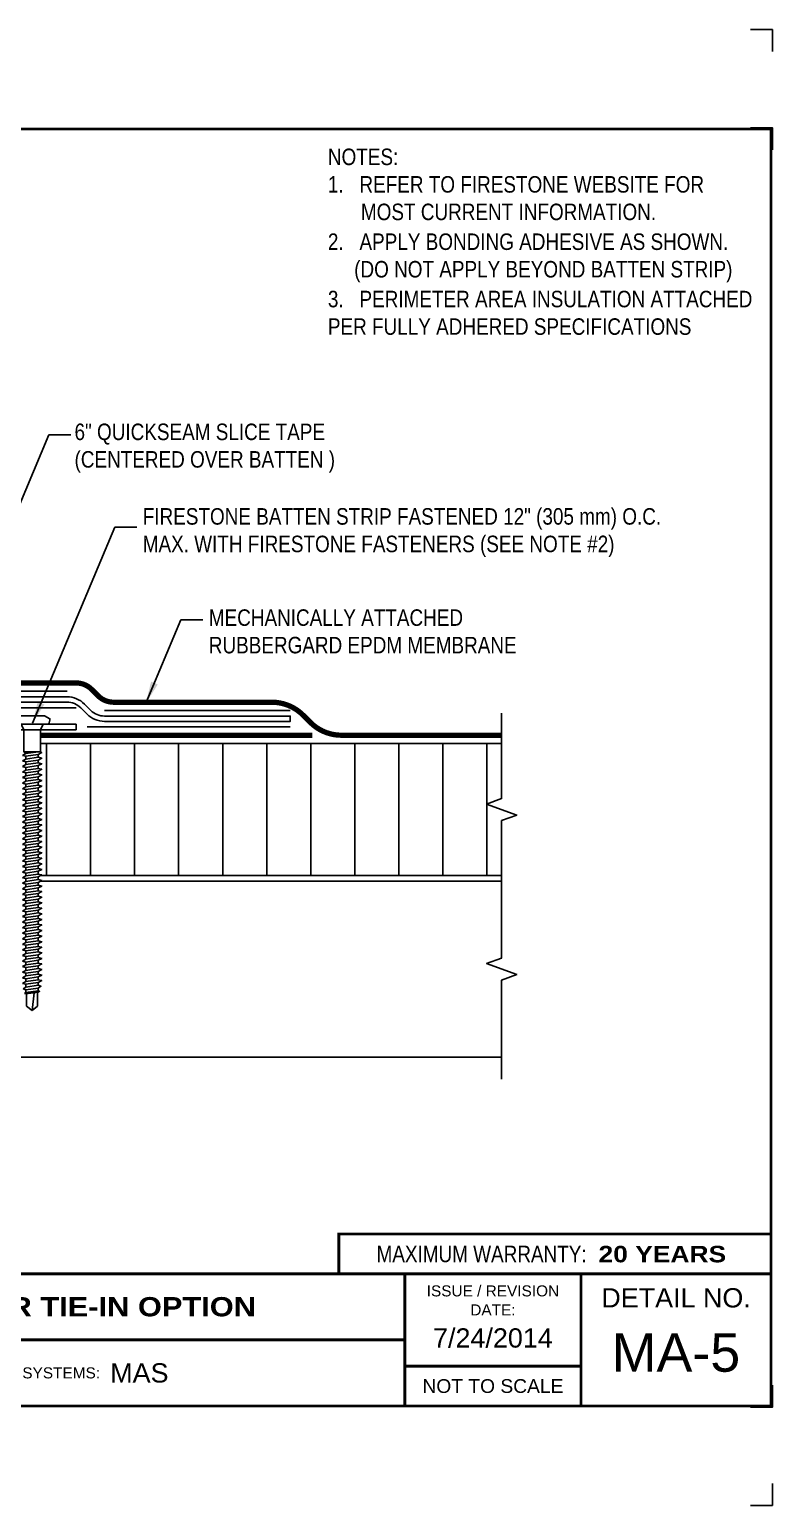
# Model space of a CAD drawing. Header units: inches. Extents: x 233.4 to 253.5, y -246.5 to -229.7.
# Drawn here: x 245.04 to 253.48, y -246.47 to -229.71 of the extents above; entities that cross this region are included whole.
import ezdxf
from ezdxf.enums import TextEntityAlignment as Align

# ---------------------------------------------------------------- set-up
doc = ezdxf.new("R2010")
doc.units = ezdxf.units.IN
doc.header["$MEASUREMENT"] = 0
doc.linetypes.add('HIDDEN', pattern=[0.375, 0.25, -0.125])
doc.layers.get('0').update_dxf_attribs({"linetype": 'CONTINUOUS'})
doc.layers.get('DEFPOINTS').update_dxf_attribs({"linetype": 'CONTINUOUS'})
for name, color, linetype in [('FSBP-ACCESSORY-FIRESTONE', 7, 'CONTINUOUS'), ('FSBP-ADHESIVE', 1, 'HIDDEN'), ('FSBP-ANNO-NOTE', 7, 'CONTINUOUS'), ('FSBP-INSULATION', 7, 'CONTINUOUS'), ('FSBP-MEMBRANE', 7, 'CONTINUOUS'), ('FSBP-SUBSTRATE-GENERIC', 9, 'CONTINUOUS'), ('FSBP-TTLB', 7, 'CONTINUOUS'), ('FSBP-TTLB-BORDER', 7, 'CONTINUOUS'), ('FSBP-TTLB-TEXT', 7, 'CONTINUOUS')]:
    doc.layers.add(name, color=color, linetype=linetype)
doc.styles.add('FSBP_ARIAL', font='arial.ttf')
doc.styles.add('FSBP_ARIAL_BOLD', font='')
doc.styles.add('FSBP_ARIAL_NAR', font='ARIALN.TTF')
doc.styles.get('FSBP_ARIAL_BOLD').set_extended_font_data('Arial Black')
doc.linetypes.add('ZIGZAG', pattern='A,0.0001,-0.2,[131,ltypeshp.shx,S=0.2,R=0,X=-0.2,Y=0],-0.4,[131,ltypeshp.shx,S=0.2,R=180,X=0.2,Y=0],-0.2', length=0.8001)
doc.dimstyles.new('FSBP-LEADER', dxfattribs={"dimtxt": 0.1875, "dimasz": 0.25, "dimexe": 0.0625, "dimexo": 0.125, "dimgap": 0.125, "dimtad": 0, "dimtih": 1, "dimtoh": 1, "dimdec": 4, "dimzin": 0, "dimdsep": 46, "dimlunit": 4, "dimtxsty": 'FSBP_ARIAL_NAR', "dimcen": 0.09375, "dimclrd": 256, "dimclre": 256, "dimclrt": 256, "dimadec": 0, "dimazin": 0, "dimtfac": 1, "dimtdec": 4, "dimtofl": 0, "dimtmove": 0, "dimatfit": 3, "dimfxl": 1, "dimtolj": 1, "dimtzin": 0, "dimlwd": -1, "dimlwe": -1, "dimarcsym": 0})

# ---------------------------------------------------------------- blocks, each defined once
blk = doc.blocks.new('TTLB-EPDM_1')
at = {"layer": 'DEFPOINTS', "linetype": 'Continuous', "ltscale": 1.75}
for points in [[(20.01562500000003, 13.88083333333333), (20.01562500000003, 14.13083333333333), (19.76562500000003, 14.13083333333333)], [(20.01562500000003, -2.380833333333342), (20.01562500000003, -2.630833333333342), (19.76562500000003, -2.630833333333342)]]:
    blk.add_lwpolyline(points, dxfattribs=at)
at = {"layer": 'DEFPOINTS', "color": 1}
for points in [[(20.015625, 12.765625), (20.015625, 13.015625), (19.765625, 13.015625)], [(20.015625, -1.265625), (20.015625, -1.515625), (19.765625, -1.515625)]]:
    blk.add_lwpolyline(points, dxfattribs=at)
at = {"layer": 'FSBP-TTLB', "const_width": 0.03125}
blk.add_lwpolyline([(15.09028770518938, 0), (20, 0), (20, 0.4512598240669945), (15.09028770518938, 0.4512598240669945)], close=True, dxfattribs=at)
for points in [[(0, 0), (0, -1.5), (20, -1.5), (20, 0), (0, 0)], [(15.84028770518938, 0), (15.84028770518938, -1.5)], [(17.84110496735593, 0), (17.84110496735593, -1.5)], [(20, 0), (20, -1.5)], [(4.825208527206769, -0.75), (15.84028770518938, -0.75)], [(15.84028770518938, -1.048740175933006), (17.84110496735593, -1.048740175933006)]]:
    blk.add_lwpolyline(points, dxfattribs=at)
at = {"layer": 'FSBP-TTLB-BORDER', "const_width": 0.03125}
blk.add_lwpolyline([(20, 0), (20, 13), (0, 13), (0, 0)], dxfattribs=at)
at = {"layer": 'FSBP-TTLB-TEXT', "style": 'FSBP_ARIAL_NAR'}
blk.add_text('MAXIMUM WARRANTY:', height=0.1875, dxfattribs=at).set_placement((17.90516569312837, 0.2256299120335257), align=Align.MIDDLE_RIGHT)
at = {"layer": 'FSBP-TTLB-TEXT', "style": 'FSBP_ARIAL'}
for s, height, p in [('ISSUE / REVISION', 0.125, (16.84069633627263, -0.1938496373466023)), ('DETAIL NO.', 0.21875, (18.92055248367797, -0.2724398367368792)), ('DATE:', 0.125, (16.84069633627263, -0.409973105348854)), ('NOT TO SCALE', 0.15625, (16.84069633627263, -1.274370087966503))]:
    blk.add_text(s, height=height, dxfattribs=at).set_placement(p, align=Align.MIDDLE_CENTER)
blk.add_text('ACCEPTABLE SYSTEMS:', height=0.125, dxfattribs=at).set_placement((10.29281281591562, -1.125), align=Align.MIDDLE_LEFT)
at = {"layer": 'FSBP-TTLB-TEXT'}
for tag, height, style, p in [('MAXIMUM_WARRANTY', 0.1875, 'FSBP_ARIAL_BOLD', (18.03987100774941, 0.2240244307510579)), ('ACCPT_SYSTEMS', 0.21875, 'FSBP_ARIAL', (12.49438170418193, -1.125))]:
    blk.add_attdef(tag, text='', height=height, dxfattribs=dict(at, style=style)).set_placement(p, align=Align.MIDDLE_LEFT)
for tag, height, style, p in [('DETAIL_DESCP_LINE_1', 0.21875, 'FSBP_ARIAL_BOLD', (10.33118450231211, -0.3736318192489421)), ('ISSUE_REV_DATE', 0.21875, 'FSBP_ARIAL', (16.84069633627263, -0.7282559425942452)), ('DETAIL_NUMBER', 0.4375, 'FSBP_ARIAL', (18.91941590748775, -0.8931630692489421))]:
    blk.add_attdef(tag, text='', height=height, dxfattribs=dict(at, style=style)).set_placement(p, align=Align.MIDDLE_CENTER)
blk = doc.blocks.new('FSBP_AP_FASTENER_01')
at = {"layer": 'FSBP-ACCESSORY-FIRESTONE'}
for p, q in [((-0.125, 0.04849224421338505), (-0.09375, -0.01400775578661495)), ((0.09375, -0.01400775578661495), (0.125, 0.04849224421338505)), ((-0.09375, -0.01400775578661495), (-0.09375, -0.264007755786615)), ((-0.09375, -0.01400775578661495), (0.09375, -0.01400775578661495)), ((0.09375, -0.01400775578661495), (0.09375, -0.264007755786615)), ((-0.09375, -0.264007755786615), (-0.0703125, -0.2840970415008996)), ((-0.0703125, -0.3156643085181585), (-0.0703125, -0.3472315755354103)), ((0.0703125, -0.2955750228038667), (0.0703125, -0.3271422898211327)), ((-0.0703125, -0.3787988425526763), (-0.0703125, -0.410366109569928)), ((-0.0703125, -0.4419333765871798), (-0.0703125, -0.4735006436044458)), ((0.0703125, -0.3587095568383845), (0.0703125, -0.3902768238556433)), ((0.0703125, -0.4218440908729022), (0.0703125, -0.453411357890154)), ((0.0703125, -0.4849786249074128), (0.0703125, -0.5165458919246717)), ((-0.0703125, -0.5050679106216975), (-0.0703125, -0.5366351776389564)), ((-0.0703125, -0.5682024446562153), (-0.0703125, -0.599769711673467)), ((-0.0703125, -0.631336978690733), (-0.0703125, -0.6629042457079848)), ((0.0703125, -0.5481131589419235), (0.0703125, -0.5796804259591894)), ((0.0703125, -0.6112476929764412), (0.0703125, -0.6428149599937001)), ((-0.0703125, -0.6944715127252366), (-0.0703125, -0.7260387797425025)), ((-0.0703125, -0.7576060467597543), (-0.0703125, -0.7891733137770132)), ((-0.0703125, -0.820740580794272), (-0.0703125, -0.8523078478115238)), ((0.0703125, -0.674382227010959), (0.0703125, -0.7059494940282107)), ((0.0703125, -0.7375167610454696), (0.0703125, -0.7690840280627285)), ((0.0703125, -0.8006512950799802), (0.0703125, -0.8322185620972462)), ((-0.0703125, -0.8838751148287898), (-0.0703125, -0.9154423818460415)), ((-0.0703125, -0.9470096488632933), (-0.0703125, -0.9785769158805593)), ((0.0703125, -0.863785829114498), (0.0703125, -0.8953530961317568)), ((0.0703125, -0.9269203631490157), (0.0703125, -0.9584876301662675)), ((0.0703125, -0.9900548971835264), (0.0703125, -1.021622164200785)), ((-0.0703125, -1.010144182897811), (-0.0703125, -1.04171144991507)), ((-0.0703125, -1.073278716932329), (-0.0703125, -1.104845983949581)), ((-0.0703125, -1.136413250966847), (-0.0703125, -1.167980517984098)), ((0.0703125, -1.053189431218037), (0.0703125, -1.084756698235303)), ((0.0703125, -1.116323965252555), (0.0703125, -1.147891232269814)), ((-0.0703125, -1.19954778500135), (-0.0703125, -1.231115052018616)), ((-0.0703125, -1.262682319035868), (-0.0703125, -1.294249586053127)), ((-0.0703125, -1.325816853070386), (-0.0703125, -1.357384120087637)), ((0.0703125, -1.179458499287072), (0.0703125, -1.211025766304324)), ((0.0703125, -1.242593033321583), (0.0703125, -1.274160300338842)), ((0.0703125, -1.305727567356094), (0.0703125, -1.33729483437336)), ((-0.0703125, -1.388951387104903), (-0.0703125, -1.420518654122155)), ((-0.0703125, -1.452085921139407), (-0.0703125, -1.483653188156673)), ((0.0703125, -1.368862101390611), (0.0703125, -1.40042936840787)), ((0.0703125, -1.431996635425129), (0.0703125, -1.463563902442381)), ((0.0703125, -1.49513116945964), (0.0703125, -1.526698436476899)), ((-0.0703125, -1.515220455173925), (-0.0703125, -1.546787722191183)), ((-0.0703125, -1.578354989208442), (-0.0703125, -1.609922256225694)), ((-0.0703125, -1.64148952324296), (-0.0703125, -1.673056790260212)), ((0.0703125, -1.558265703494151), (0.0703125, -1.589832970511416)), ((0.0703125, -1.621400237528668), (0.0703125, -1.652967504545927)), ((-0.0703125, -1.704624057277464), (-0.0703125, -1.73619132429473)), ((-0.0703125, -1.767758591311981), (-0.0703125, -1.79932585832924)), ((-0.0703125, -1.830893125346499), (-0.0703125, -1.862460392363751)), ((0.0703125, -1.684534771563186), (0.0703125, -1.716102038580438)), ((0.0703125, -1.747669305597697), (0.0703125, -1.779236572614955)), ((0.0703125, -1.810803839632207), (0.0703125, -1.842371106649473)), ((-0.0703125, -1.894027659381017), (-0.0703125, -1.925594926398269)), ((-0.0703125, -1.95716219341552), (-0.0703125, -1.988729460432786)), ((0.0703125, -1.873938373666725), (0.0703125, -1.905505640683984)), ((0.0703125, -1.937072907701243), (0.0703125, -1.968640174718495)), ((0.0703125, -2.000207441735753), (0.0703125, -2.031774708753012)), ((-0.0703125, -2.020296727450038), (-0.0703125, -2.051863994467297)), ((-0.0703125, -2.083431261484556), (-0.0703125, -2.114998528501808)), ((-0.0703125, -2.146565795519074), (-0.0703125, -2.178133062536325)), ((0.0703125, -2.063341975770264), (0.0703125, -2.09490924278753)), ((0.0703125, -2.126476509804782), (0.0703125, -2.158043776822041)), ((-0.0703125, -2.209700329553577), (-0.0703125, -2.241267596570843)), ((-0.0703125, -2.272834863588095), (-0.0703125, -2.304402130605354)), ((-0.0703125, -2.335969397622613), (-0.0703125, -2.367536664639864)), ((0.0703125, -2.189611043839299), (0.0703125, -2.221178310856551)), ((0.0703125, -2.25274557787381), (0.0703125, -2.284312844891069)), ((0.0703125, -2.315880111908321), (0.0703125, -2.347447378925587)), ((-0.0703125, -2.39910393165713), (-0.0703125, -2.430671198674382)), ((-0.0703125, -2.462238465691634), (-0.0703125, -2.4938057327089)), ((0.0703125, -2.379014645942839), (0.0703125, -2.410581912960097)), ((0.0703125, -2.442149179977356), (0.0703125, -2.473716446994608)), ((0.0703125, -2.505283714011867), (0.0703125, -2.536850981029126)), ((-0.0703125, -2.525372999726152), (-0.0703125, -2.55694026674341)), ((-0.0703125, -2.588507533760669), (-0.0703125, -2.620074800777921)), ((-0.0703125, -2.651642067795187), (-0.0703125, -2.683209334812439)), ((0.0703125, -2.568418248046378), (0.0703125, -2.599985515063644)), ((0.0703125, -2.631552782080895), (0.0703125, -2.663120049098154)), ((-0.0703125, -2.714776601829691), (-0.0703125, -2.746343868846957)), ((-0.0703125, -2.777911135864208), (-0.0703125, -2.809478402881467)), ((-0.0703125, -2.841045669898726), (-0.0703125, -2.872612936915978)), ((0.0703125, -2.694687316115413), (0.0703125, -2.726254583132665)), ((0.0703125, -2.757821850149924), (0.0703125, -2.789389117167183)), ((0.0703125, -2.820956384184434), (0.0703125, -2.8525236512017)), ((-0.0703125, -2.904180203933244), (-0.0703125, -2.935747470950496)), ((-0.0703125, -2.967314737967747), (-0.0703125, -2.998882004985013)), ((-0.0625, -3.154632755786622), (-0.0625, -3.013549567065063)), ((0, -3.201507755786615), (0.02460623630038583, -3.00110581902215)), ((0.0625, -3.154632755786601), (0.0625, -2.995692424207924)), ((0.0703125, -2.884090918218952), (0.0703125, -2.915658185236211)), ((0.0703125, -2.94722545225347), (0.0703125, -2.978792719270722)), ((0, -3.201507755786615), (-0.06250000000001421, -3.154632755786615)), ((0.0625, -3.154632755786615), (0, -3.201507755786615))]:
    blk.add_line(p, q, dxfattribs=at)
blk.add_lwpolyline([(0.1875, 0.04849224421338505, 0.1250000000000271), (0.203125, 0.110992244213385), (0.140625, 0.142242244213385), (-0.140625, 0.142242244213385), (-0.203125, 0.110992244213385, 0.1250000000000271), (-0.1875, 0.04849224421338505)], format="xyb", close=True, dxfattribs=at)
for points in [[(-0.109375, -0.3054610321523867), (-0.0703125, -0.2840970415008996), (0.0703125, -0.264007755786615), (0.109375, -0.2742110321523867), (0.0703125, -0.2955750228038667), (-0.0703125, -0.3156643085181585)], [(-0.109375, -0.3685955661869045), (-0.0703125, -0.3472315755354103), (0.0703125, -0.3271422898211327), (0.109375, -0.3373455661869045), (0.0703125, -0.3587095568383845), (-0.0703125, -0.3787988425526763)], [(-0.109375, -0.431730100221408), (-0.0703125, -0.410366109569928), (0.0703125, -0.3902768238556433), (0.109375, -0.400480100221408), (0.0703125, -0.4218440908729022), (-0.0703125, -0.4419333765871798)], [(-0.109375, -0.4948646342559258), (-0.0703125, -0.4735006436044458), (0.0703125, -0.453411357890154), (0.109375, -0.4636146342559258), (0.0703125, -0.4849786249074128), (-0.0703125, -0.5050679106216975)], [(-0.109375, -0.5579991682904435), (-0.0703125, -0.5366351776389564), (0.0703125, -0.5165458919246717), (0.109375, -0.5267491682904435), (0.0703125, -0.5481131589419235), (-0.0703125, -0.5682024446562153)], [(-0.109375, -0.6211337023249612), (-0.0703125, -0.599769711673467), (0.0703125, -0.5796804259591894), (0.109375, -0.5898837023249612), (0.0703125, -0.6112476929764412), (-0.0703125, -0.631336978690733)], [(-0.109375, -0.6842682363594648), (-0.0703125, -0.6629042457079848), (0.0703125, -0.6428149599937001), (0.109375, -0.6530182363594648), (0.0703125, -0.674382227010959), (-0.0703125, -0.6944715127252366)], [(-0.109375, -0.7474027703939825), (-0.0703125, -0.7260387797425025), (0.0703125, -0.7059494940282107), (0.109375, -0.7161527703939825), (0.0703125, -0.7375167610454696), (-0.0703125, -0.7576060467597543)], [(-0.109375, -0.8105373044285002), (-0.0703125, -0.7891733137770132), (0.0703125, -0.7690840280627285), (0.109375, -0.7792873044285002), (0.0703125, -0.8006512950799802), (-0.0703125, -0.820740580794272)], [(-0.109375, -0.873671838463018), (-0.0703125, -0.8523078478115238), (0.0703125, -0.8322185620972462), (0.109375, -0.842421838463018), (0.0703125, -0.863785829114498), (-0.0703125, -0.8838751148287898)], [(-0.109375, -0.9368063724975215), (-0.0703125, -0.9154423818460415), (0.0703125, -0.8953530961317568), (0.109375, -0.9055563724975215), (0.0703125, -0.9269203631490157), (-0.0703125, -0.9470096488632933)], [(-0.109375, -0.9999409065320393), (-0.0703125, -0.9785769158805593), (0.0703125, -0.9584876301662675), (0.109375, -0.9686909065320393), (0.0703125, -0.9900548971835264), (-0.0703125, -1.010144182897811)], [(-0.109375, -1.063075440566557), (-0.0703125, -1.04171144991507), (0.0703125, -1.021622164200785), (0.109375, -1.031825440566557), (0.0703125, -1.053189431218037), (-0.0703125, -1.073278716932329)], [(-0.109375, -1.126209974601075), (-0.0703125, -1.104845983949581), (0.0703125, -1.084756698235303), (0.109375, -1.094959974601075), (0.0703125, -1.116323965252555), (-0.0703125, -1.136413250966847)], [(-0.109375, -1.189344508635578), (-0.0703125, -1.167980517984098), (0.0703125, -1.147891232269814), (0.109375, -1.158094508635578), (0.0703125, -1.179458499287072), (-0.0703125, -1.19954778500135)], [(-0.109375, -1.252479042670096), (-0.0703125, -1.231115052018616), (0.0703125, -1.211025766304324), (0.109375, -1.221229042670096), (0.0703125, -1.242593033321583), (-0.0703125, -1.262682319035868)], [(-0.109375, -1.315613576704614), (-0.0703125, -1.294249586053127), (0.0703125, -1.274160300338842), (0.109375, -1.284363576704614), (0.0703125, -1.305727567356094), (-0.0703125, -1.325816853070386)], [(-0.109375, -1.378748110739132), (-0.0703125, -1.357384120087637), (0.0703125, -1.33729483437336), (0.109375, -1.347498110739132), (0.0703125, -1.368862101390611), (-0.0703125, -1.388951387104903)], [(-0.109375, -1.441882644773635), (-0.0703125, -1.420518654122155), (0.0703125, -1.40042936840787), (0.109375, -1.410632644773635), (0.0703125, -1.431996635425129), (-0.0703125, -1.452085921139407)], [(-0.109375, -1.505017178808153), (-0.0703125, -1.483653188156673), (0.0703125, -1.463563902442381), (0.109375, -1.473767178808153), (0.0703125, -1.49513116945964), (-0.0703125, -1.515220455173925)], [(-0.109375, -1.568151712842671), (-0.0703125, -1.546787722191183), (0.0703125, -1.526698436476899), (0.109375, -1.536901712842671), (0.0703125, -1.558265703494151), (-0.0703125, -1.578354989208442)], [(-0.109375, -1.631286246877188), (-0.0703125, -1.609922256225694), (0.0703125, -1.589832970511416), (0.109375, -1.600036246877188), (0.0703125, -1.621400237528668), (-0.0703125, -1.64148952324296)], [(-0.109375, -1.694420780911692), (-0.0703125, -1.673056790260212), (0.0703125, -1.652967504545927), (0.109375, -1.663170780911692), (0.0703125, -1.684534771563186), (-0.0703125, -1.704624057277464)], [(-0.109375, -1.75755531494621), (-0.0703125, -1.73619132429473), (0.0703125, -1.716102038580438), (0.109375, -1.72630531494621), (0.0703125, -1.747669305597697), (-0.0703125, -1.767758591311981)], [(-0.109375, -1.820689848980727), (-0.0703125, -1.79932585832924), (0.0703125, -1.779236572614955), (0.109375, -1.789439848980727), (0.0703125, -1.810803839632207), (-0.0703125, -1.830893125346499)], [(-0.109375, -1.883824383015245), (-0.0703125, -1.862460392363751), (0.0703125, -1.842371106649473), (0.109375, -1.852574383015245), (0.0703125, -1.873938373666725), (-0.0703125, -1.894027659381017)], [(-0.109375, -1.946958917049749), (-0.0703125, -1.925594926398269), (0.0703125, -1.905505640683984), (0.109375, -1.915708917049749), (0.0703125, -1.937072907701243), (-0.0703125, -1.95716219341552)], [(-0.109375, -2.010093451084266), (-0.0703125, -1.988729460432786), (0.0703125, -1.968640174718495), (0.109375, -1.978843451084266), (0.0703125, -2.000207441735753), (-0.0703125, -2.020296727450038)], [(-0.109375, -2.073227985118784), (-0.0703125, -2.051863994467297), (0.0703125, -2.031774708753012), (0.109375, -2.041977985118784), (0.0703125, -2.063341975770264), (-0.0703125, -2.083431261484556)], [(-0.109375, -2.136362519153302), (-0.0703125, -2.114998528501808), (0.0703125, -2.09490924278753), (0.109375, -2.105112519153302), (0.0703125, -2.126476509804782), (-0.0703125, -2.146565795519074)], [(-0.109375, -2.199497053187805), (-0.0703125, -2.178133062536325), (0.0703125, -2.158043776822041), (0.109375, -2.168247053187805), (0.0703125, -2.189611043839299), (-0.0703125, -2.209700329553577)], [(-0.109375, -2.262631587222323), (-0.0703125, -2.241267596570843), (0.0703125, -2.221178310856551), (0.109375, -2.231381587222323), (0.0703125, -2.25274557787381), (-0.0703125, -2.272834863588095)], [(-0.109375, -2.325766121256841), (-0.0703125, -2.304402130605354), (0.0703125, -2.284312844891069), (0.109375, -2.294516121256841), (0.0703125, -2.315880111908321), (-0.0703125, -2.335969397622613)], [(-0.109375, -2.388900655291359), (-0.0703125, -2.367536664639864), (0.0703125, -2.347447378925587), (0.109375, -2.357650655291359), (0.0703125, -2.379014645942839), (-0.0703125, -2.39910393165713)], [(-0.109375, -2.452035189325862), (-0.0703125, -2.430671198674382), (0.0703125, -2.410581912960097), (0.109375, -2.420785189325862), (0.0703125, -2.442149179977356), (-0.0703125, -2.462238465691634)], [(-0.109375, -2.51516972336038), (-0.0703125, -2.4938057327089), (0.0703125, -2.473716446994608), (0.109375, -2.48391972336038), (0.0703125, -2.505283714011867), (-0.0703125, -2.525372999726152)], [(-0.109375, -2.578304257394898), (-0.0703125, -2.55694026674341), (0.0703125, -2.536850981029126), (0.109375, -2.547054257394898), (0.0703125, -2.568418248046378), (-0.0703125, -2.588507533760669)], [(-0.109375, -2.641438791429415), (-0.0703125, -2.620074800777921), (0.0703125, -2.599985515063644), (0.109375, -2.610188791429415), (0.0703125, -2.631552782080895), (-0.0703125, -2.651642067795187)], [(-0.109375, -2.704573325463919), (-0.0703125, -2.683209334812439), (0.0703125, -2.663120049098154), (0.109375, -2.673323325463919), (0.0703125, -2.694687316115413), (-0.0703125, -2.714776601829691)], [(-0.109375, -2.767707859498437), (-0.0703125, -2.746343868846957), (0.0703125, -2.726254583132665), (0.109375, -2.736457859498437), (0.0703125, -2.757821850149924), (-0.0703125, -2.777911135864208)], [(-0.109375, -2.830842393532954), (-0.0703125, -2.809478402881467), (0.0703125, -2.789389117167183), (0.109375, -2.799592393532954), (0.0703125, -2.820956384184434), (-0.0703125, -2.841045669898726)], [(-0.109375, -2.893976927567472), (-0.0703125, -2.872612936915978), (0.0703125, -2.8525236512017), (0.109375, -2.862726927567472), (0.0703125, -2.884090918218952), (-0.0703125, -2.904180203933244)], [(-0.099609375, -2.955716372316267), (-0.0703125, -2.935747470950496), (0.0703125, -2.915658185236211), (0.099609375, -2.927256550887698), (0.0703125, -2.94722545225347), (-0.0703125, -2.967314737967747)], [(-0.0849609375, -3.008866455667892), (-0.0703125, -2.998882004985013), (0.0703125, -2.978792719270722), (0.0849609375, -2.984591902096462), (0.0703125, -2.994576352779355), (-0.0703125, -3.014665638493632)]]:
    blk.add_lwpolyline(points, close=True, dxfattribs=at)
blk.add_lwpolyline([(-0.09375, -0.264007755786615), (0.09375, -0.264007755786615)], dxfattribs=at)

msp = doc.modelspace()

# ---------------------------------------------------------------- hatches: boundary and pattern name
at = {"layer": 'FSBP-INSULATION'}
h = msp.add_hatch(dxfattribs=at)
h.set_pattern_fill('LINE', color=256, scale=4, angle=90, style=0)
h.set_pattern_definition([(90, (-64.76596812732186, -123.5798892744493), (-0.5, 3.061515884555943e-17), [])])
h.paths.add_polyline_path([(245.1635180904817, -237.8214958261905), (245.1635180904817, -237.9213677920099), (245.1791430904817, -237.9254491025562), (245.1400805904817, -237.9468130932077), (245.1400805904817, -237.978380360225), (245.1791430904817, -237.9885836365908), (245.1400805904817, -238.0099476272423), (245.1400805904817, -238.0415148942595), (245.1791430904817, -238.0517181706252), (245.1400805904817, -238.0730821612768), (245.1400805904817, -238.104649428294), (245.1791430904817, -238.1148527046598), (245.1400805904817, -238.1362166953112), (245.1400805904817, -238.1677839623285), (245.1791430904817, -238.1779872386943), (245.1400805904817, -238.1993512293458), (245.1400805904817, -238.230918496363), (245.1791430904817, -238.2411217727288), (245.1400805904817, -238.2624857633803), (245.1400805904817, -238.2940530303975), (245.1791430904817, -238.3042563067633), (245.1400805904817, -238.3256202974148), (245.1400805904817, -238.357187564432), (245.1791430904817, -238.3673908407978), (245.1400805904817, -238.3887548314493), (245.1400805904817, -238.4203220984666), (245.1791430904817, -238.4305253748323), (245.1400805904817, -238.4518893654839), (245.1400805904817, -238.4834566325011), (245.1791430904817, -238.4936599088668), (245.1400805904817, -238.5150238995184), (245.1400805904817, -238.5465911665356), (245.1791430904817, -238.5567944429014), (245.1400805904817, -238.5781584335529), (245.1400805904817, -238.6097257005701), (245.1791430904817, -238.6199289769359), (245.1400805904817, -238.6412929675873), (245.1400805904817, -238.6728602346046), (245.1791430904817, -238.6830635109704), (245.1400805904817, -238.7044275016219), (245.1400805904817, -238.7359947686392), (245.1791430904817, -238.7461980450049), (245.1400805904817, -238.7675620356564), (245.1400805904817, -238.7991293026736), (245.1791430904817, -238.8093325790394), (245.1400805904817, -238.8306965696909), (245.1400805904817, -238.8622638367082), (245.1791430904817, -238.8724671130739), (245.1400805904817, -238.8938311037255), (245.1400805904817, -238.9253983707427), (245.1791430904817, -238.9356016471085), (245.1400805904817, -238.9569656377599), (245.1400805904817, -238.9885329047772), (245.1791430904817, -238.998736181143), (245.1400805904817, -239.0201001717945), (245.1400805904817, -239.0516674388117), (245.1791430904817, -239.0618707151775), (245.1400805904817, -239.083234705829), (245.1400805904817, -239.1148019728462), (245.1791430904817, -239.125005249212), (245.1400805904817, -239.1463692398635), (245.1400805904817, -239.1779365068807), (245.1791430904817, -239.1881397832465), (245.1400805904817, -239.209503773898), (245.1400805904817, -239.2410710409153), (245.1791430904817, -239.251274317281), (245.1400805904817, -239.2726383079325), (245.1400805904817, -239.3042055749498), (245.1791430904817, -239.3144088513155), (245.166185073388, -239.3214958261905), (250.4025370635501, -239.3214958261905), (250.40253706355, -238.6964958261905), (250.574254402266, -238.6339958261905), (250.2308197248341, -238.5089958261905), (250.40253706355, -238.4464958261904), (250.4025370635501, -237.8214958261905)])
h.paths.add_polyline_path([(238.8408492115125, -237.8214958261905), (238.8408492115124, -238.4464958261905), (238.6691318727965, -238.5089958261905), (239.0125665502284, -238.6339958261905), (238.8408492115125, -238.6964958261904), (238.8408492115125, -239.3214958261905), (244.9994555904817, -239.3214958261905), (244.9994555904817, -239.2927275936468), (244.9603930904816, -239.282524317281), (244.9994555904817, -239.2611603266295), (244.9994555904817, -239.2295930596123), (244.9603930904817, -239.2193897832465), (244.9994555904817, -239.198025792595), (244.9994555904817, -239.1664585255778), (244.9603930904817, -239.156255249212), (244.9994555904817, -239.1348912585605), (244.9994555904817, -239.1033239915432), (244.9603930904817, -239.0931207151775), (244.9994555904817, -239.071756724526), (244.9994555904817, -239.0401894575087), (244.9603930904817, -239.029986181143), (244.9994555904817, -239.0086221904915), (244.9994555904817, -238.9770549234743), (244.9603930904817, -238.9668516471085), (244.9994555904817, -238.945487656457), (244.9994555904817, -238.9139203894397), (244.9603930904817, -238.9037171130739), (244.9994555904817, -238.8823531224224), (244.9994555904817, -238.8507858554052), (244.9603930904817, -238.8405825790394), (244.9994555904817, -238.8192185883879), (244.9994555904817, -238.7876513213707), (244.9603930904817, -238.7774480450049), (244.9994555904817, -238.7560840543534), (244.9994555904817, -238.7245167873361), (244.9603930904816, -238.7143135109704), (244.9994555904817, -238.6929495203189), (244.9994555904817, -238.6613822533017), (244.9603930904817, -238.6511789769359), (244.9994555904817, -238.6298149862844), (244.9994555904817, -238.5982477192671), (244.9603930904817, -238.5880444429014), (244.9994555904817, -238.5666804522499), (244.9994555904817, -238.5351131852326), (244.9603930904817, -238.5249099088668), (244.9994555904817, -238.5035459182154), (244.9994555904817, -238.4719786511981), (244.9603930904817, -238.4617753748323), (244.9994555904817, -238.4404113841808), (244.9994555904817, -238.4088441171636), (244.9603930904817, -238.3986408407978), (244.9994555904817, -238.3772768501464), (244.9994555904817, -238.3457095831291), (244.9603930904817, -238.3355063067633), (244.9994555904817, -238.3141423161118), (244.9994555904817, -238.2825750490946), (244.9603930904817, -238.2723717727288), (244.9994555904817, -238.2510077820773), (244.9994555904817, -238.2194405150601), (244.9603930904817, -238.2092372386943), (244.9994555904817, -238.1878732480428), (244.9994555904817, -238.1563059810256), (244.9603930904817, -238.1461027046598), (244.9994555904817, -238.1247387140082), (244.9994555904817, -238.093171446991), (244.9603930904817, -238.0829681706252), (244.9994555904817, -238.0616041799738), (244.9994555904817, -238.0300369129565), (244.9603930904816, -238.0198336365908), (244.9994555904817, -237.9984696459392), (244.9994555904817, -237.966902378922), (244.9603930904817, -237.9566991025562), (244.9994555904817, -237.9353351119047), (244.9760180904817, -237.9152458261905), (244.9760180904817, -237.8214958261905)])
h.paths.add_polyline_path([(240.042406605231, -238.7818577804879), (244.1751444974547, -238.7818577804879), (244.1751444974547, -238.4129329851264), (240.042406605231, -238.4129329851264)], flags=24)

# ---------------------------------------------------------------- linework, layer by layer
at = {"layer": 'FSBP-ACCESSORY-FIRESTONE'}
msp.add_lwpolyline([(245.5697680904817, -237.6027458261905), (245.5697680904817, -237.6652458261905), (244.5697680904817, -237.6652458261905), (244.5697680904817, -237.6027458261905)], close=True, dxfattribs=at)
at = {"layer": 'FSBP-ADHESIVE', "linetype": 'ZIGZAG', "ltscale": 0.17}
for p, q in [((244.6733214810749, -237.2277458261905), (245.4662146998884, -237.2277458261905)), ((244.5697680904817, -237.4152458261905), (245.5697680904817, -237.4152458261905)), ((245.8920714810749, -237.4464958261905), (248.0006733543868, -237.4464958261905)), ((245.6947680904817, -237.6339958261905), (248.0006733543868, -237.6339958261905))]:
    msp.add_line(p, q, dxfattribs=at)
at = {"layer": 'FSBP-INSULATION', "linetype": 'Continuous'}
msp.add_lwpolyline([(250.4025370635501, -239.3214958261905), (250.40253706355, -238.6964958261905), (250.574254402266, -238.6339958261905), (250.2308197248341, -238.5089958261905), (250.40253706355, -238.4464958261905), (250.4025370635501, -237.4777458261905)], dxfattribs=at)
at = {"layer": 'FSBP-INSULATION'}
for points in [[(250.4025370635501, -237.8214958261905), (245.1635180904817, -237.8214958261905)], [(245.1661850733879, -239.3214958261905), (250.4025370635501, -239.3214958261905)]]:
    msp.add_lwpolyline(points, dxfattribs=at)
at = {"layer": 'FSBP-MEMBRANE', "const_width": 0.06}
msp.add_lwpolyline([(242.3443833092884, -237.3527458261905), (242.527111597807, -237.3527458261905), (244.1439113092951, -237.3527458261905, 0.1989123673797007), (244.3206880045918, -237.2795225214871), (244.392991395185, -237.2072191308939, -0.198912367379665), (244.5697680904817, -237.1339958261905), (245.5697680904815, -237.1339958261905, -0.1989123673796589), (245.7465447857782, -237.2072191308938), (245.8188481763715, -237.2795225214871, 0.1989123673796589), (245.9956248716682, -237.3527458261905), (247.7935665732003, -237.3527458261905, -0.198912367379665), (248.1471199637935, -237.4991924355973), (248.22922674498, -237.5812992167837, 0.1989123673796798), (248.5827801355733, -237.7277458261905), (250.4025370635501, -237.7277458261905)], format="xyb", dxfattribs=at)
at = {"layer": 'FSBP-MEMBRANE'}
msp.add_lwpolyline([(242.1388628265764, -237.5102458261905), (242.1388628265764, -237.5702458261905), (244.2474646998884, -237.5702458261904, 0.1989123673796767), (244.4454545986206, -237.4882357249227), (244.5177579892139, -237.4159323343294, -0.1989123673796678), (244.6733214810749, -237.3514958261904), (245.0697680904817, -237.3514958261904), (245.4662146998884, -237.3514958261904, -0.1989123673796678), (245.6217781917495, -237.4159323343294), (245.6940815823426, -237.4882357249227, 0.1989123673796767), (245.8920714810749, -237.5702458261904), (248.0006733543868, -237.5702458261905), (248.0006733543868, -237.5102458261904), (245.8920714810749, -237.5102458261904, -0.1989123673796935), (245.7365079892137, -237.4458093180515), (245.6642045986206, -237.3735059274582, 0.1989123673796673), (245.4662146998884, -237.2914958261904), (245.0697680904817, -237.2914958261904), (244.6733214810749, -237.2914958261904, 0.198912367379658), (244.4753315823427, -237.3735059274582), (244.4030281917495, -237.4458093180515, -0.1989123673796818), (244.2474646998884, -237.5102458261904)], format="xyb", close=True, dxfattribs=at)
at = {"layer": 'FSBP-MEMBRANE', "const_width": 0.06}
msp.add_lwpolyline([(245.1635180904817, -237.7277458261905), (248.2506733543868, -237.7277458261905)], dxfattribs=at)
at = {"layer": 'FSBP-SUBSTRATE-GENERIC'}
msp.add_line((238.8408492115125, -241.3839958261905), (250.4025370635501, -241.3839958261905), dxfattribs=at)
for points in [[(250.4025370635501, -241.6339958261905), (250.40253706355, -240.5089958261905), (250.574254402266, -240.4464958261905), (250.2308197248341, -240.3214958261905), (250.40253706355, -240.2589958261905), (250.4025370635501, -239.3214958261905)], [(250.4025370635501, -239.3839958261905), (245.1673452726282, -239.3839958261905)]]:
    msp.add_lwpolyline(points, dxfattribs=at)

# ---------------------------------------------------------------- block references
msp.add_blockref('TTLB-EPDM_1', (233.4627011304548, -243.8440378368974)).add_auto_attribs({'DETAIL_DESCP_LINE_1': 'FULLY ADHERED PERIMETER TIE-IN OPTION', 'ACCPT_SYSTEMS': 'MAS', 'ISSUE_REV_DATE': '7/24/2014', 'DETAIL_NUMBER': 'MA-5', 'MAXIMUM_WARRANTY': '20 YEARS'})
at = {"layer": 'FSBP-ACCESSORY-FIRESTONE'}
msp.add_blockref('FSBP_AP_FASTENER_01', (245.0697680904817, -237.6512380704038), dxfattribs=at)

# ---------------------------------------------------------------- texts
at = {"layer": 'FSBP-ANNO-NOTE', "char_height": 0.1875, "attachment_point": 1, "style": 'FSBP_ARIAL_NAR'}
for s, width, gutter_width, heights, insert in [('NOTES:\\P\\pi-0.375,l0.375;1.   REFER TO FIRESTONE WEBSITE FOR MOST CURRENT INFORMATION.\\P\\pi0,l0;{\\H0.083333x;\\P\\pi-0.375,l0.375;}2.   APPLY BONDING ADHESIVE AS SHOWN.\\P     (DO NOT APPLY BEYOND BATTEN STRIP)\\P{\\H0.083333x;\\P}3.   PERIMETER AREA INSULATION ATTACHED \\P\\pi0;PER FULLY ADHERED SPECIFICATIONS', 4.863653571803155, 5, [2.424565004268516], (248.4292359039537, -231.0653609401888)), ('6" QUICKSEAM SLICE TAPE\\P(CENTERED OVER BATTEN )', 3.685317642099108, 2.5, [0.5849446624599784], (245.5516682734669, -234.1884671384287)), ('FIRESTONE BATTEN STRIP FASTENED 12" (305 mm) O.C. MAX. WITH FIRESTONE FASTENERS (SEE NOTE #2)', 5.929981898585538, 2.5, [0.5648115483127221], (246.326417849159, -235.148687096329)), ('MECHANICALLY ATTACHED RUBBERGARD EPDM MEMBRANE', 4.37522167165298, 2.5, [0.5849446624599784], (247.0768442984481, -236.2979864687331))]:
    msp.add_mtext_dynamic_manual_height_columns(s, width=width, gutter_width=gutter_width, heights=heights, dxfattribs=dict(at, insert=insert))

# ---------------------------------------------------------------- leaders
at = {"layer": 'FSBP-ANNO-NOTE'}
for points in [[(243.9121032794529, -237.5241989641433), (245.2603942666672, -234.3153037593489), (245.5103942666672, -234.3153037593489)], [(245.0749317822869, -237.5924598118648), (246.0103942666672, -235.3660850093489), (246.2603942666672, -235.3660850093489)], [(246.3621453422079, -237.3646876689189), (246.7603942666672, -236.4168662593489), (247.0103942666672, -236.4168662593489)]]:
    msp.add_leader(points, dimstyle='FSBP-LEADER', dxfattribs=at)

doc.saveas('drawing.dxf')
